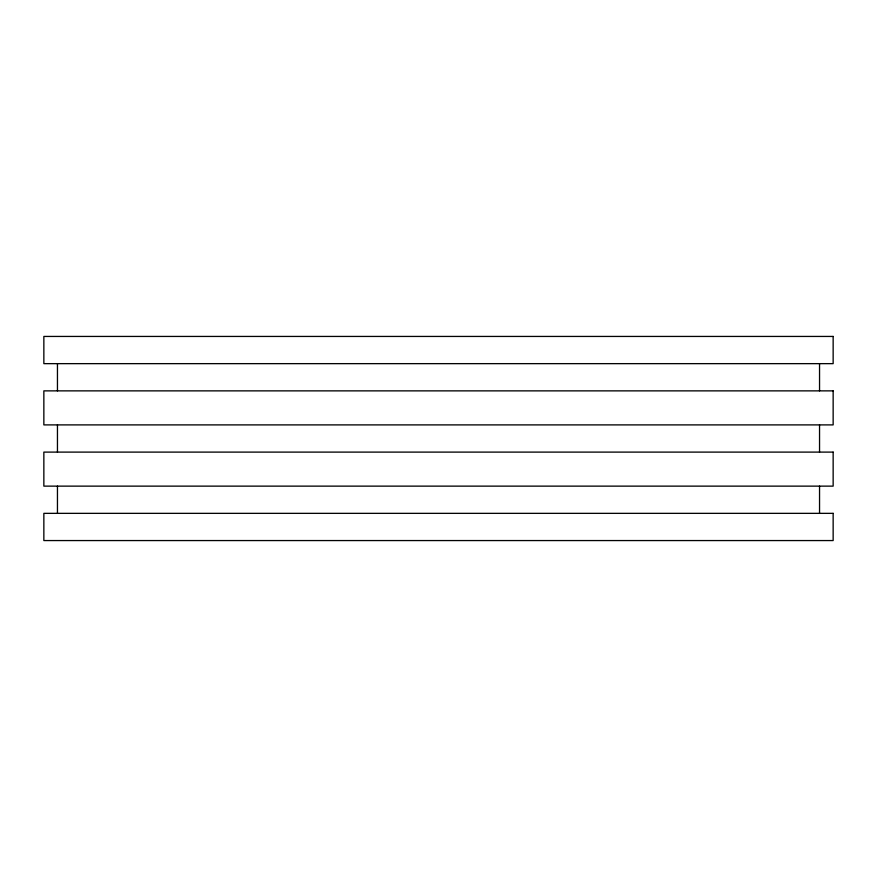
<?xml version="1.0" encoding="UTF-8"?>
<svg xmlns="http://www.w3.org/2000/svg" width="877" height="877" viewBox="0 0 877 877"><rect width="100%" height="100%" fill="white"/><g stroke="black" fill="none" stroke-linecap="round" stroke-linejoin="round"><path stroke-width="1.32" d="M819.546 363.648L819.546 390.868M819.546 424.896L819.546 452.104M819.546 486.132L819.546 513.352M57.454 363.648L57.454 390.868M57.454 424.896L57.454 452.104M57.454 486.132L57.454 513.352M833.15 336.439L43.85 336.439L43.85 363.648L833.15 363.648L833.15 336.439M833.15 390.868L43.85 390.868L43.85 424.896L833.15 424.896L833.15 390.868M833.15 452.104L43.85 452.104L43.85 486.132L833.15 486.132L833.15 452.104M833.15 513.352L43.85 513.352L43.85 540.561L833.15 540.561L833.15 513.352"/></g></svg>
